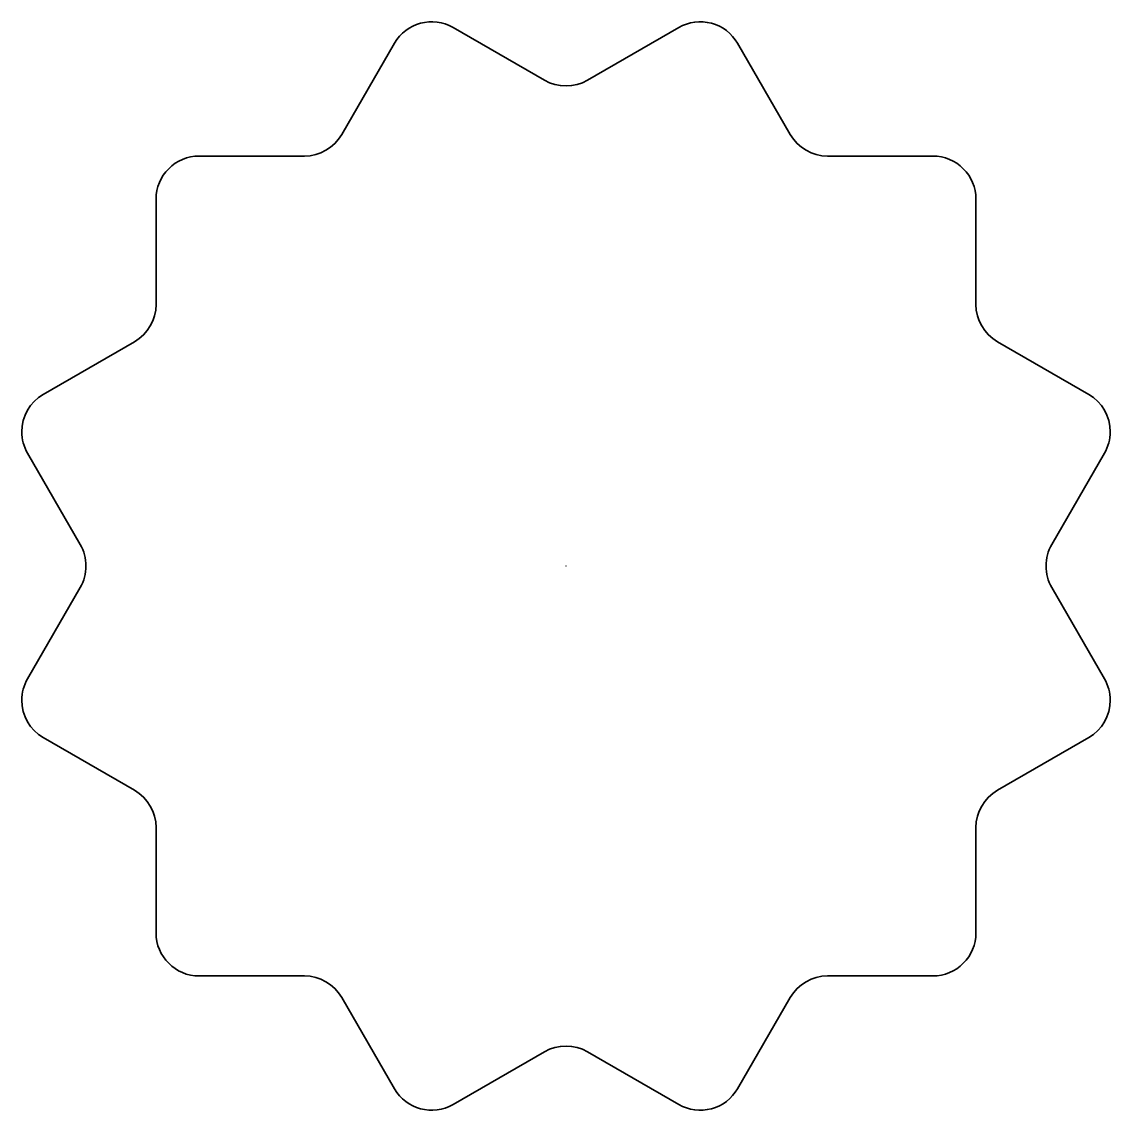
# Model space of a CAD drawing. Extents: x 203.7 to 216.3, y 142.2 to 154.8.
import ezdxf

# ---------------------------------------------------------------- set-up
doc = ezdxf.new("R2010")
doc.units = 0

msp = doc.modelspace()

# ---------------------------------------------------------------- linework, layer by layer
at = {"color": 7, "lineweight": 35}
for p, q in [((208.689804, 154.755692), (209.75, 154.1436)), ((210.25, 154.1436), (211.310181, 154.755692)), ((207.394699, 153.512497), (208.006805, 154.572678)), ((211.993195, 154.572678), (212.605286, 153.512497)), ((205.737488, 153.262497), (206.961685, 153.262497)), ((213.0383, 153.262497), (214.262497, 153.262497)), ((205.237488, 151.5383), (205.237488, 152.762497)), ((214.762497, 152.762497), (214.762497, 151.5383)), ((203.927307, 150.493195), (204.987488, 151.105286)), ((215.012497, 151.105286), (216.072678, 150.493195)), ((204.3564, 148.75), (203.744293, 149.810181)), ((216.255692, 149.810181), (215.643585, 148.75)), ((203.744293, 147.189819), (204.3564, 148.25)), ((215.643585, 148.25), (216.255692, 147.189819)), ((204.987488, 145.894714), (203.927307, 146.506805)), ((216.072678, 146.506805), (215.012497, 145.894714)), ((205.237488, 144.237503), (205.237488, 145.4617)), ((214.762497, 145.4617), (214.762497, 144.237503)), ((206.961685, 143.737503), (205.737488, 143.737503)), ((214.262497, 143.737503), (213.0383, 143.737503)), ((208.006805, 142.427322), (207.394699, 143.487503)), ((212.605286, 143.487503), (211.993195, 142.427322)), ((209.75, 142.8564), (208.689804, 142.244308)), ((211.310181, 142.244308), (210.25, 142.8564))]:
    msp.add_line(p, q, dxfattribs=at)
for centre, start, end in [((208.439804, 154.322678), 60.000002, 149.999997), ((211.560181, 154.322678), 30.000001, 120.000003), ((210, 154.576614), 239.999997, 299.999998), ((206.961685, 153.762497), 269.999997, 329.999999), ((213.0383, 153.762497), 210.000003, 269.999997), ((205.737488, 152.762497), 90.000003, 180.000005), ((214.262497, 152.762497), 0, 90.000003), ((204.737488, 151.5383), 299.999998, 360), ((215.262497, 151.5383), 180.000005, 239.999997), ((204.177307, 150.060181), 120.000003, 180.000005), ((215.822678, 150.060181), 0, 60.000002), ((204.177307, 150.060181), 180.000005, 210.000003), ((215.822678, 150.060181), 329.999999, 360), ((203.923386, 148.5), 0, 30.000001), ((216.076599, 148.5), 149.999997, 180.000005), ((203.923386, 148.5), 329.999999, 360), ((216.076599, 148.5), 180.000005, 210.000003), ((204.177307, 146.939819), 149.999997, 180.000005), ((215.822678, 146.939819), 0, 30.000001), ((204.177307, 146.939819), 180.000005, 239.999997), ((215.822678, 146.939819), 299.999998, 360), ((204.737488, 145.4617), 0, 60.000002), ((215.262497, 145.4617), 120.000003, 179.999995), ((205.737488, 144.237503), 180.000005, 269.999997), ((214.262497, 144.237503), 269.999997, 0), ((206.961685, 143.237503), 30.000001, 90.000003), ((213.0383, 143.237503), 90.000003, 149.999997), ((210, 142.423386), 60.000002, 120.000003), ((208.439804, 142.677322), 210.000003, 299.999998), ((211.560181, 142.677322), 239.999997, 329.999999)]:
    msp.add_arc(centre, 0.5, start, end, dxfattribs=at)
at = {"color": 7, "lineweight": 5}
msp.add_point((210, 148.5), dxfattribs=at)

doc.saveas('drawing.dxf')
